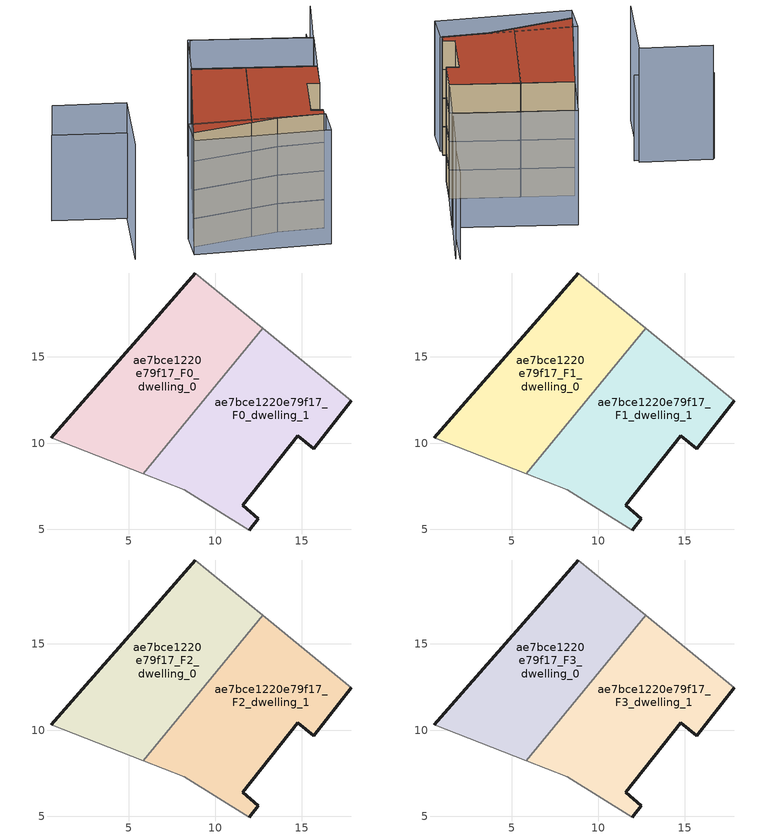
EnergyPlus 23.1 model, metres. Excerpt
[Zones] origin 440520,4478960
ae7bce1220e79f17_F0_dwelling_0
 floor ground (EU_floor_Construction): 5.84,8.22 12.74,16.66 8.83,19.86 5.88,16.44 1.89,11.92 0.49,10.32 z0
 wall outside (EU_wall_Construction): 0.49,10.32 1.89,11.92 5.88,16.44 8.83,19.86 z0:3
 wall adiabatic (EU_wall_Construction): 8.83,19.86 12.74,16.66 / 5.84,8.22 0.49,10.32 z0:3
 wall to ae7bce1220e79f17_F0_dwelling_1 (EU_wall_Construction): 12.74,16.66 5.85,8.22 z0:3
ae7bce1220e79f17_F0_dwelling_1
 floor ground (EU_floor_Construction): 15.71,9.67 17.9,12.45 12.74,16.66 5.84,8.22 8.2,7.29 11.97,4.97 12.48,5.62 11.59,6.4 14.78,10.43 z0
 wall outside (EU_wall_Construction): 17.9,12.45 15.71,9.67 14.78,10.43 11.59,6.4 12.48,5.62 11.97,4.97 z0:3
 wall adiabatic (EU_wall_Construction): 11.97,4.97 8.2,7.29 5.84,8.22 / 12.74,16.66 17.9,12.45 z0:3
ae7bce1220e79f17_F1_dwelling_0
 floor to ae7bce1220e79f17_F0_dwelling_0 (EU_floor_Construction): 5.84,8.22 12.74,16.66 8.83,19.86 5.88,16.44 1.89,11.92 0.49,10.32 z3
 wall outside (EU_wall_Construction): 0.49,10.32 1.89,11.92 5.88,16.44 8.83,19.86 z3:6
 wall adiabatic (EU_wall_Construction): 8.83,19.86 12.74,16.66 / 5.84,8.22 0.49,10.32 z3:6
 wall to ae7bce1220e79f17_F1_dwelling_1 (EU_wall_Construction): 12.74,16.66 5.85,8.22 z3:6
ae7bce1220e79f17_F1_dwelling_1
 floor to ae7bce1220e79f17_F0_dwelling_1 (EU_floor_Construction): 15.71,9.67 17.9,12.45 12.74,16.66 5.84,8.22 8.2,7.29 11.97,4.97 12.48,5.62 11.59,6.4 14.78,10.43 z3
 wall outside (EU_wall_Construction): 17.9,12.45 15.71,9.67 14.78,10.43 11.59,6.4 12.48,5.62 11.97,4.97 z3:6
 wall adiabatic (EU_wall_Construction): 11.97,4.97 8.2,7.29 5.84,8.22 / 12.74,16.66 17.9,12.45 z3:6
ae7bce1220e79f17_F2_dwelling_0
 floor to ae7bce1220e79f17_F1_dwelling_0 (EU_floor_Construction): 5.84,8.22 12.74,16.66 8.83,19.86 5.88,16.44 1.89,11.92 0.49,10.32 z6
 wall outside (EU_wall_Construction): 0.49,10.32 1.89,11.92 5.88,16.44 8.83,19.86 z6:9
 wall adiabatic (EU_wall_Construction): 8.83,19.86 12.74,16.66 / 5.84,8.22 0.49,10.32 z6:9
 wall to ae7bce1220e79f17_F2_dwelling_1 (EU_wall_Construction): 12.74,16.66 5.85,8.22 z6:9
ae7bce1220e79f17_F2_dwelling_1
 floor to ae7bce1220e79f17_F1_dwelling_1 (EU_floor_Construction): 15.71,9.67 17.9,12.45 12.74,16.66 5.84,8.22 8.2,7.29 11.97,4.97 12.48,5.62 11.59,6.4 14.78,10.43 z6
 wall outside (EU_wall_Construction): 17.9,12.45 15.71,9.67 14.78,10.43 11.59,6.4 12.48,5.62 11.97,4.97 z6:9
 wall adiabatic (EU_wall_Construction): 11.97,4.97 8.2,7.29 5.84,8.22 / 12.74,16.66 17.9,12.45 z6:9
ae7bce1220e79f17_F3_dwelling_0
 floor to ae7bce1220e79f17_F2_dwelling_0 (EU_floor_Construction): 5.84,8.22 12.74,16.66 8.83,19.86 5.88,16.44 1.89,11.92 0.49,10.32 z9
 wall outside (EU_wall_Construction): 0.49,10.32 1.89,11.92 5.88,16.44 8.83,19.86 z9:12
 wall adiabatic (EU_wall_Construction): 8.83,19.86 12.74,16.66 / 5.84,8.22 0.49,10.32 z9:12
 wall to ae7bce1220e79f17_F3_dwelling_1 (EU_wall_Construction): 12.74,16.66 5.85,8.22 z9:12
 roof outside (EU_roof_Construction): 12.74,16.66 5.84,8.22 0.49,10.32 1.89,11.92 5.88,16.44 8.83,19.86 z12
ae7bce1220e79f17_F3_dwelling_1
 floor to ae7bce1220e79f17_F2_dwelling_1 (EU_floor_Construction): 15.71,9.67 17.9,12.45 12.74,16.66 5.84,8.22 8.2,7.29 11.97,4.97 12.48,5.62 11.59,6.4 14.78,10.43 z9
 wall outside (EU_wall_Construction): 17.9,12.45 15.71,9.67 14.78,10.43 11.59,6.4 12.48,5.62 11.97,4.97 z9:12
 wall adiabatic (EU_wall_Construction): 11.97,4.97 8.2,7.29 5.84,8.22 / 12.74,16.66 17.9,12.45 z9:12
 roof outside (EU_roof_Construction): 17.9,12.45 15.71,9.67 14.78,10.43 11.59,6.4 12.48,5.62 11.97,4.97 8.2,7.29 5.84,8.22 12.74,16.66 z12
shading: -5.6,23.13 -0.06,18.94 / -0.06,18.94 -5.13,12.24 / 25.4,21.65 21.38,16.81 / 21.38,16.81 12.56,24.16 / 10.35,2.18 -0.51,9.2 / -0.51,9.2 1.24,11.9 / 1.24,11.9 12.1,4.88 / 12.1,4.88 10.35,2.18 / 17.89,12.45 8.83,19.86 / 8.83,19.86 12.43,24.26 / 12.43,24.26 21.5,16.85 / 21.5,16.85 17.89,12.45 z0:12; 0.06,18.41 -5.79,23.03 / 18.83,13.62 25.14,21.93 z0:9
[Building]
EU S2 Campaign: North Axis=0; Terrain=City; Solar Distribution=FullExterior
[Site:Location]
Madrid: Latitude=40.5; Longitude=-3.5; Time Zone=1; Elevation=609
[SizingPeriod:WeatherFileDays]
AnnualSizingPeriod: Begin Month=1; Begin Day of Month=1; End Month=12; End Day of Month=31; Day of Week for Start Day=Monday; Use Weather File Daylight Saving Period=No; Use Weather File Rain and Snow Indicators=No
[MATERIAL]
EU_InternalMass_Material: Roughness=MediumRough; Thickness=0.1; Conductivity=1; Density=1800; Specific Heat=900; Thermal Absorptance=0.9; Solar Absorptance=0.7; Visible Absorptance=0.7
[MATERIAL:NOMASS] Roughness=MediumRough; Thermal Absorptance=0.9; Solar Absorptance=0.7; Visible Absorptance=0.7
Name | Thermal Resistance
EU_wall_NoMass; EU_roof_NoMass | 2.16768
EU_floor_NoMass | 1.14339
[CONSTRUCTION]
EU_wall_Construction: EU_wall_NoMass
EU_roof_Construction: EU_roof_NoMass
EU_floor_Construction: EU_floor_NoMass
EU_InternalMass_Construction: EU_InternalMass_Material
[ZONE] Type=1; Multiplier=1; Ceiling Height=autocalculate; Floor Area=autocalculate; Part of Total Floor Area=Yes
Name | Volume
ae7bce1220e79f17_F0_dwelling_0; ae7bce1220e79f17_F1_dwelling_0; ae7bce1220e79f17_F2_dwelling_0; ae7bce1220e79f17_F3_dwelling_0 | 185.103
ae7bce1220e79f17_F0_dwelling_1 | 185.093
ae7bce1220e79f17_F1_dwelling_1; ae7bce1220e79f17_F2_dwelling_1; ae7bce1220e79f17_F3_dwelling_1 | 185.094
[INTERNALMASS] Construction=EU_InternalMass_Construction
Name | Zone or ZoneList | Surface Area
ae7bce1220e79f17_F0_dwelling_0_EU_InternalMass | ae7bce1220e79f17_F0_dwelling_0 | 61.7012
ae7bce1220e79f17_F0_dwelling_1_EU_InternalMass | ae7bce1220e79f17_F0_dwelling_1 | 61.6979
ae7bce1220e79f17_F1_dwelling_0_EU_InternalMass | ae7bce1220e79f17_F1_dwelling_0 | 61.7012
ae7bce1220e79f17_F1_dwelling_1_EU_InternalMass | ae7bce1220e79f17_F1_dwelling_1 | 61.6979
ae7bce1220e79f17_F2_dwelling_0_EU_InternalMass | ae7bce1220e79f17_F2_dwelling_0 | 61.7012
ae7bce1220e79f17_F2_dwelling_1_EU_InternalMass | ae7bce1220e79f17_F2_dwelling_1 | 61.6979
ae7bce1220e79f17_F3_dwelling_0_EU_InternalMass | ae7bce1220e79f17_F3_dwelling_0 | 61.7012
ae7bce1220e79f17_F3_dwelling_1_EU_InternalMass | ae7bce1220e79f17_F3_dwelling_1 | 61.6979
[OTHEREQUIPMENT] Fuel Type=Electricity; Design Level Calculation Method=Watts/Area; Power per Zone Floor Area=1; Fraction Latent=0; Fraction Radiant=0; Fraction Lost=0; Carbon Dioxide Generation Rate=0; EndUse Subcategory=EU_Step8_InternalGains
Name | Zone or ZoneList or Space or SpaceList | Schedule
EU_Step8_InternalGain_ae7bce1220e79f17_F0_dwelling_0_f000 | ae7bce1220e79f17_F0_dwelling_0 | EU_Step8_GainSchedule_ae7bce1220e79f17_F0_dwelling_0_f000
EU_Step8_InternalGain_ae7bce1220e79f17_F0_dwelling_1_f000 | ae7bce1220e79f17_F0_dwelling_1 | EU_Step8_GainSchedule_ae7bce1220e79f17_F0_dwelling_1_f000
EU_Step8_InternalGain_ae7bce1220e79f17_F1_dwelling_0_f000 | ae7bce1220e79f17_F1_dwelling_0 | EU_Step8_GainSchedule_ae7bce1220e79f17_F1_dwelling_0_f000
EU_Step8_InternalGain_ae7bce1220e79f17_F1_dwelling_1_f000 | ae7bce1220e79f17_F1_dwelling_1 | EU_Step8_GainSchedule_ae7bce1220e79f17_F1_dwelling_1_f000
EU_Step8_InternalGain_ae7bce1220e79f17_F2_dwelling_0_f000 | ae7bce1220e79f17_F2_dwelling_0 | EU_Step8_GainSchedule_ae7bce1220e79f17_F2_dwelling_0_f000
EU_Step8_InternalGain_ae7bce1220e79f17_F2_dwelling_1_f000 | ae7bce1220e79f17_F2_dwelling_1 | EU_Step8_GainSchedule_ae7bce1220e79f17_F2_dwelling_1_f000
EU_Step8_InternalGain_ae7bce1220e79f17_F3_dwelling_0_f000 | ae7bce1220e79f17_F3_dwelling_0 | EU_Step8_GainSchedule_ae7bce1220e79f17_F3_dwelling_0_f000
EU_Step8_InternalGain_ae7bce1220e79f17_F3_dwelling_1_f000 | ae7bce1220e79f17_F3_dwelling_1 | EU_Step8_GainSchedule_ae7bce1220e79f17_F3_dwelling_1_f000
[ZONEVENTILATION:DESIGNFLOWRATE] Schedule=EU_AlwaysOn; Design Flow Rate Calculation Method=AirChanges/Hour; Air Changes per Hour=0.480546; Ventilation Type=Natural; Fan Pressure Rise=0; Fan Total Efficiency=1; Constant Term Coefficient=1; Temperature Term Coefficient=0; Velocity Term Coefficient=0; Velocity Squared Term Coefficient=0; Minimum Indoor Temperature=-100; Maximum Indoor Temperature=100; Delta Temperature=-100; Minimum Outdoor Temperature=-100; Maximum Outdoor Temperature=100; Maximum Wind Speed=40
Name | Zone or ZoneList or Space or SpaceList
EU_ConstantAir_ae7bce1220e79f17_F0_dwelling_0 | ae7bce1220e79f17_F0_dwelling_0
EU_ConstantAir_ae7bce1220e79f17_F0_dwelling_1 | ae7bce1220e79f17_F0_dwelling_1
EU_ConstantAir_ae7bce1220e79f17_F1_dwelling_0 | ae7bce1220e79f17_F1_dwelling_0
EU_ConstantAir_ae7bce1220e79f17_F1_dwelling_1 | ae7bce1220e79f17_F1_dwelling_1
EU_ConstantAir_ae7bce1220e79f17_F2_dwelling_0 | ae7bce1220e79f17_F2_dwelling_0
EU_ConstantAir_ae7bce1220e79f17_F2_dwelling_1 | ae7bce1220e79f17_F2_dwelling_1
EU_ConstantAir_ae7bce1220e79f17_F3_dwelling_0 | ae7bce1220e79f17_F3_dwelling_0
EU_ConstantAir_ae7bce1220e79f17_F3_dwelling_1 | ae7bce1220e79f17_F3_dwelling_1
[HVACTEMPLATE:THERMOSTAT] Constant Heating Setpoint=20; Constant Cooling Setpoint=50
EU_HeatOnly_ae7bce1220e79f17_F0_dwelling_0; EU_HeatOnly_ae7bce1220e79f17_F0_dwelling_1; EU_HeatOnly_ae7bce1220e79f17_F1_dwelling_0; EU_HeatOnly_ae7bce1220e79f17_F1_dwelling_1; EU_HeatOnly_ae7bce1220e79f17_F2_dwelling_0; EU_HeatOnly_ae7bce1220e79f17_F2_dwelling_1; EU_HeatOnly_ae7bce1220e79f17_F3_dwelling_0; EU_HeatOnly_ae7bce1220e79f17_F3_dwelling_1
[HVACTEMPLATE:ZONE:IDEALLOADSAIRSYSTEM] System Availability Schedule=EU_AlwaysOn; Maximum Heating Supply Air Temperature=50; Minimum Cooling Supply Air Temperature=13; Maximum Heating Supply Air Humidity Ratio=0.0156; Minimum Cooling Supply Air Humidity Ratio=0.0077; Heating Limit=NoLimit; Cooling Limit=NoLimit; Heating Availability Schedule=EU_AlwaysOn; Cooling Availability Schedule=EU_CoolingOff; Dehumidification Control Type=ConstantSensibleHeatRatio; Cooling Sensible Heat Ratio=0.7; Dehumidification Setpoint=60; Humidification Control Type=None; Humidification Setpoint=30; Outdoor Air Method=None; Outdoor Air Flow Rate per Person=0.00944; Outdoor Air Flow Rate per Zone Floor Area=0; Outdoor Air Flow Rate per Zone=0; Demand Controlled Ventilation Type=None; Outdoor Air Economizer Type=NoEconomizer; Heat Recovery Type=None; Sensible Heat Recovery Effectiveness=0.7; Latent Heat Recovery Effectiveness=0.65
Name | Template Thermostat
ae7bce1220e79f17_F0_dwelling_0 | EU_HeatOnly_ae7bce1220e79f17_F0_dwelling_0
ae7bce1220e79f17_F0_dwelling_1 | EU_HeatOnly_ae7bce1220e79f17_F0_dwelling_1
ae7bce1220e79f17_F1_dwelling_0 | EU_HeatOnly_ae7bce1220e79f17_F1_dwelling_0
ae7bce1220e79f17_F1_dwelling_1 | EU_HeatOnly_ae7bce1220e79f17_F1_dwelling_1
ae7bce1220e79f17_F2_dwelling_0 | EU_HeatOnly_ae7bce1220e79f17_F2_dwelling_0
ae7bce1220e79f17_F2_dwelling_1 | EU_HeatOnly_ae7bce1220e79f17_F2_dwelling_1
ae7bce1220e79f17_F3_dwelling_0 | EU_HeatOnly_ae7bce1220e79f17_F3_dwelling_0
ae7bce1220e79f17_F3_dwelling_1 | EU_HeatOnly_ae7bce1220e79f17_F3_dwelling_1
[SIZING:ZONE] Zone Cooling Design Supply Air Temperature Input Method=SupplyAirTemperature; Zone Cooling Design Supply Air Temperature=13; Zone Heating Design Supply Air Temperature Input Method=SupplyAirTemperature; Zone Heating Design Supply Air Temperature=50; Zone Cooling Design Supply Air Humidity Ratio=0.008; Zone Heating Design Supply Air Humidity Ratio=0.008; Cooling Design Air Flow Method=DesignDay; Cooling Design Air Flow Rate=0; Cooling Minimum Air Flow per Zone Floor Area=0.000762; Cooling Minimum Air Flow=0; Cooling Minimum Air Flow Fraction=0.2; Heating Design Air Flow Method=DesignDay; Heating Design Air Flow Rate=0; Heating Maximum Air Flow per Zone Floor Area=0.002032; Heating Maximum Air Flow=0.141576; Heating Maximum Air Flow Fraction=0.3; Account for Dedicated Outdoor Air System=No; Dedicated Outdoor Air System Control Strategy=NeutralSupplyAir; Dedicated Outdoor Air Low Setpoint Temperature for Design=autosize; Dedicated Outdoor Air High Setpoint Temperature for Design=autosize; Zone Load Sizing Method=Sensible Load Only No Latent Load; Zone Latent Cooling Design Supply Air Humidity Ratio Input Method=HumidityRatioDifference; Zone Cooling Design Supply Air Humidity Ratio Difference=0.005; Zone Latent Heating Design Supply Air Humidity Ratio Input Method=HumidityRatioDifference; Zone Humidification Design Supply Air Humidity Ratio Difference=0.005
ae7bce1220e79f17_F0_dwelling_0; ae7bce1220e79f17_F0_dwelling_1; ae7bce1220e79f17_F1_dwelling_0; ae7bce1220e79f17_F1_dwelling_1; ae7bce1220e79f17_F2_dwelling_0; ae7bce1220e79f17_F2_dwelling_1; ae7bce1220e79f17_F3_dwelling_0; ae7bce1220e79f17_F3_dwelling_1
[SCHEDULE:CONSTANT]
Name | Hourly Value
EU_AlwaysOn | 1
EU_CoolingOff | 0
[SCHEDULE:FILE] Column Number=1; Rows to Skip at Top=0; Number of Hours of Data=8760; Column Separator=Comma; Interpolate to Timestep=No; Minutes per Item=60; Adjust Schedule for Daylight Savings=Yes
Name | File
EU_Step8_GainSchedule_ae7bce1220e79f17_F0_dwelling_0_f000 | ../../schedules/ae7bce1220e79f17/ae7bce1220e79f17_F0_dwelling_0_f000_gain.csv
EU_Step8_GainSchedule_ae7bce1220e79f17_F0_dwelling_1_f000 | ../../schedules/ae7bce1220e79f17/ae7bce1220e79f17_F0_dwelling_1_f000_gain.csv
EU_Step8_GainSchedule_ae7bce1220e79f17_F1_dwelling_0_f000 | ../../schedules/ae7bce1220e79f17/ae7bce1220e79f17_F1_dwelling_0_f000_gain.csv
EU_Step8_GainSchedule_ae7bce1220e79f17_F1_dwelling_1_f000 | ../../schedules/ae7bce1220e79f17/ae7bce1220e79f17_F1_dwelling_1_f000_gain.csv
EU_Step8_GainSchedule_ae7bce1220e79f17_F2_dwelling_0_f000 | ../../schedules/ae7bce1220e79f17/ae7bce1220e79f17_F2_dwelling_0_f000_gain.csv
EU_Step8_GainSchedule_ae7bce1220e79f17_F2_dwelling_1_f000 | ../../schedules/ae7bce1220e79f17/ae7bce1220e79f17_F2_dwelling_1_f000_gain.csv
EU_Step8_GainSchedule_ae7bce1220e79f17_F3_dwelling_0_f000 | ../../schedules/ae7bce1220e79f17/ae7bce1220e79f17_F3_dwelling_0_f000_gain.csv
EU_Step8_GainSchedule_ae7bce1220e79f17_F3_dwelling_1_f000 | ../../schedules/ae7bce1220e79f17/ae7bce1220e79f17_F3_dwelling_1_f000_gain.csv
